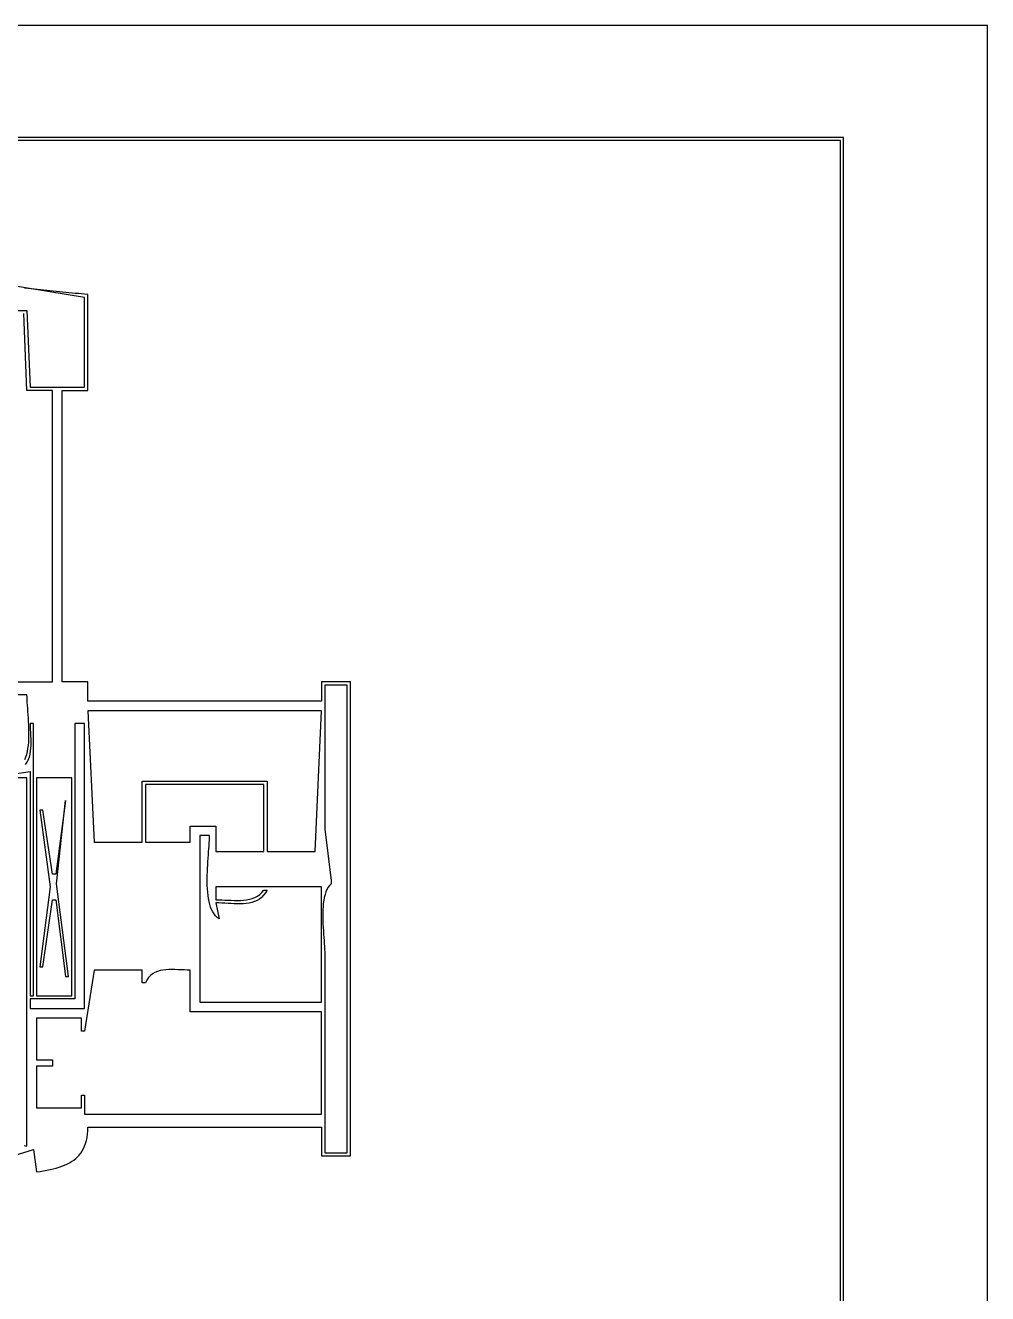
# Model space of a CAD drawing. Header units: metres. Extents: x 0 to 1224, y 0 to 792.
# Drawn here: x 923.5 to 1224, y 396 to 792 of the extents above; entities that cross this region are included whole.
import ezdxf

# ---------------------------------------------------------------- set-up
doc = ezdxf.new("R2010")
doc.units = ezdxf.units.M

msp = doc.modelspace()

# ---------------------------------------------------------------- linework, layer by layer
for points in [[(0, 792), (0, 0), (1224, 0), (1224, 792), (0, 792)], [(45, 757), (45, 36), (1179, 36), (1179, 757), (45, 757)], [(46, 756), (46, 37), (1178, 37), (1178, 756), (46, 756)], [(919, 703), (924, 703), (925, 679), (942, 679), (942, 707), (795, 731.0803)], [(836, 413), (926, 441), (927, 434), (928.0982, 434.1687), (929.1661, 434.3477), (930.2026, 434.5394), (931.2067, 434.7462), (932.1774, 434.9705), (933.1136, 435.2148), (934.0142, 435.4814), (934.8783, 435.7727), (935.7049, 436.0913), (936.4928, 436.4394), (937.241, 436.8195), (937.9486, 437.234), (938.6144, 437.6853), (939.2374, 438.1759), (939.8166, 438.7081), (940.351, 439.2843), (940.8394, 439.907), (941.281, 440.5786), (941.6746, 441.3014), (942.0192, 442.078), (942.3138, 442.9106), (942.5573, 443.8018), (942.7487, 444.7539), (942.887, 445.7694), (942.9711, 446.8506), (943, 448), (1016, 448), (1016, 439), (1025, 439), (1025, 587), (1016, 587), (1016, 581), (943, 581), (943, 587), (935, 587), (935, 678), (943, 678), (943, 708), (942.0143, 708.0789), (941.0285, 708.1599), (940.0424, 708.2429), (939.0562, 708.3279), (938.0698, 708.4149), (937.0832, 708.5038), (936.0965, 708.5947), (935.1095, 708.6876), (934.1224, 708.7824), (933.1351, 708.879), (932.1477, 708.9775), (931.1601, 709.0779), (930.1724, 709.1801), (929.1845, 709.2841), (928.1964, 709.39), (927.2082, 709.4976), (926.2198, 709.6069), (925.2314, 709.718), (924.2427, 709.8308), (923.254, 709.9453)], [(900, 587), (932, 587), (932, 678), (924, 678), (923, 702)], [(923.3358, 562.8094), (923.6598, 563.5643), (923.9295, 564.3836), (924.1491, 565.2603), (924.3224, 566.1877), (924.4534, 567.1586), (924.546, 568.1664), (924.6041, 569.204), (924.6316, 570.2645), (924.6326, 571.3411), (924.6108, 572.4269), (924.5703, 573.5149), (924.5151, 574.5982), (924.4489, 575.67), (924.3758, 576.7233), (924.2997, 577.7513), (924.2245, 578.747), (924.1541, 579.7035), (924.0926, 580.614), (924.0437, 581.4715), (924.0116, 582.2691), (924, 583), (921, 583)], [(1017, 586), (1017, 541), (1019, 525), (1019, 524), (1018.4911, 523.4803), (1018.048, 522.8751), (1017.6667, 522.1914), (1017.3433, 521.436), (1017.0739, 520.6159), (1016.8546, 519.7381), (1016.6815, 518.8096), (1016.5505, 517.8372), (1016.4579, 516.8281), (1016.3997, 515.789), (1016.372, 514.727), (1016.3708, 513.649), (1016.3922, 512.5621), (1016.4323, 511.473), (1016.4872, 510.3889), (1016.553, 509.3166), (1016.6258, 508.2631), (1016.7015, 507.2354), (1016.7764, 506.2404), (1016.8464, 505.2851), (1016.9077, 504.3765), (1016.9563, 503.5214), (1016.9884, 502.7269), (1017, 502), (1017, 440), (1024, 440), (1024, 586), (1017, 586)], [(943, 578), (945, 537), (960, 537), (960, 556), (999, 556), (999, 534), (1014, 534), (1016, 578), (943, 578)], [(918, 558), (925, 559), (925, 489), (926, 489), (926, 574), (925, 574), (925.0146, 573.0922), (925.0515, 572.1531), (925.1002, 571.1905), (925.15, 570.212), (925.1905, 569.225), (925.211, 568.2374), (925.2011, 567.2567), (925.1501, 566.2905), (925.0476, 565.3465), (924.8829, 564.4323), (924.6456, 563.5555), (924.3251, 562.7238), (923.9108, 561.9447), (923.3923, 561.226)], [(939, 574), (939, 488), (925, 488), (925, 485), (942, 485), (942, 574), (939, 574)], [(923.1586, 442.2098), (924, 442), (924, 557), (918, 557)], [(927, 557), (927, 489), (938, 489), (938, 530), (938, 557), (927, 557)], [(961, 555), (961, 537), (975, 537), (975, 542), (983, 542), (983, 534), (998, 534), (998, 555), (961, 555)], [(936, 550), (933, 527), (932, 527), (929, 547), (928, 547), (931.2824, 523), (928, 498), (929, 498), (932, 519), (933, 519), (936, 495), (937, 495), (933.2091, 524), (936, 550)], [(978, 539), (978, 487), (1016, 487), (1016, 523), (983, 523), (983, 519), (983.9068, 518.986), (984.842, 518.9503), (985.7992, 518.9018), (986.7723, 518.8498), (987.7549, 518.8034), (988.7407, 518.7716), (989.7235, 518.7636), (990.6969, 518.7886), (991.6546, 518.8556), (992.5905, 518.9738), (993.4982, 519.1522), (994.3713, 519.4001), (995.2038, 519.7265), (995.9891, 520.1406), (996.7211, 520.6514), (997.3935, 521.2682), (998, 522), (999, 522), (998.4818, 521.1229), (997.9019, 520.369), (997.2646, 519.7294), (996.5747, 519.1957), (995.8365, 518.759), (995.0548, 518.4109), (994.234, 518.1425), (993.3787, 517.9453), (992.4936, 517.8106), (991.583, 517.7298), (990.6517, 517.6943), (989.7041, 517.6953), (988.7449, 517.7242), (987.7786, 517.7724), (986.8097, 517.8313), (985.8428, 517.8921), (984.8825, 517.9462), (983.9334, 517.9851), (983, 518), (984, 513), (983.4209, 513.4368), (982.9018, 513.953), (982.4396, 514.5435), (982.0315, 515.203), (981.6746, 515.9265), (981.3661, 516.7086), (981.103, 517.5443), (980.8825, 518.4283), (980.7018, 519.3556), (980.5579, 520.3208), (980.4479, 521.3189), (980.3691, 522.3446), (980.3184, 523.3929), (980.2931, 524.4584), (980.2903, 525.5361), (980.3071, 526.6207), (980.3406, 527.7071), (980.3879, 528.7902), (980.4462, 529.8646), (980.5126, 530.9254), (980.5842, 531.9672), (980.6582, 532.9849), (980.7316, 533.9734), (980.8016, 534.9275), (980.8654, 535.8419), (980.9199, 536.7115), (980.9625, 537.5312), (980.9901, 538.2957), (981, 539), (978, 539)], [(945, 497), (942, 478), (941, 478), (941, 482), (927, 482), (927, 469), (932, 469), (932, 467), (927, 467), (927, 454), (941, 454), (941, 458), (942, 458), (942, 452), (1016, 452), (1016, 484), (975, 484), (975, 497), (974.0775, 497.0147), (973.132, 497.0518), (972.1705, 497.1006), (971.2, 497.1502), (970.2277, 497.1901), (969.2606, 497.2094), (968.3059, 497.1975), (967.3707, 497.1436), (966.462, 497.037), (965.587, 496.8669), (964.7527, 496.6228), (963.9663, 496.2937), (963.2347, 495.869), (962.5653, 495.3381), (961.9649, 494.69), (961.4408, 493.9142), (961, 493), (960, 493), (960, 497), (945, 497)]]:
    msp.add_lwpolyline(points)

doc.saveas('drawing.dxf')
